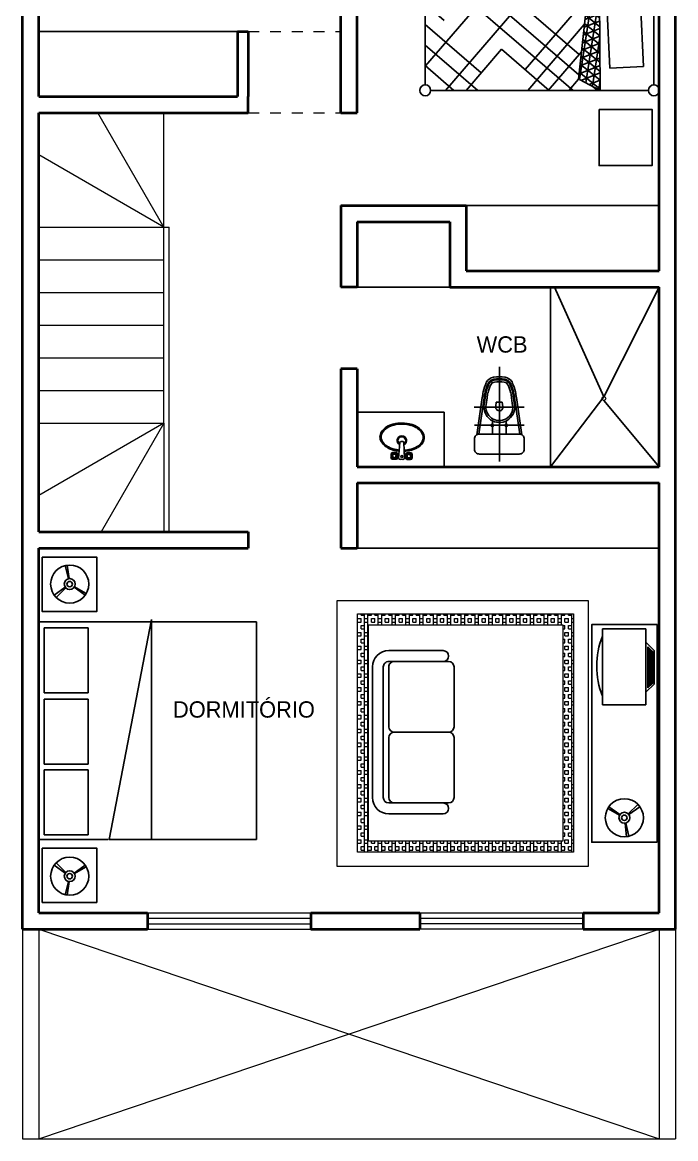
# Model space of a CAD drawing. Header units: millimetres. Extents: x 207.5 to 224.1, y 112.9 to 131.9.
# Drawn here: x 218.09 to 224.09, y 112.92 to 123.18 of the extents above; entities that cross this region are included whole.
import ezdxf
from ezdxf.enums import TextEntityAlignment as Align

# ---------------------------------------------------------------- set-up
doc = ezdxf.new("R2010")
doc.units = ezdxf.units.MM
doc.header["$LTSCALE"] = 0.05
doc.linetypes.add('DASHDOT2', pattern=[12.7, 6.35, -3.175, 0, -3.175])
doc.layers.get('0').update_dxf_attribs({"lineweight": 5})
doc.layers.add('muebles', color=7, linetype='Continuous')
doc.layers.add('muros', color=150, linetype='Continuous', lineweight=40)
doc.layers.add('ventanas', color=4, linetype='Continuous', lineweight=18)
doc.styles.get("Standard").update_dxf_attribs({"font": 'comic.ttf', "height": 0.15})

# ---------------------------------------------------------------- blocks, each defined once
blk = doc.blocks.new('A$C1A271FA8')
at = {"linetype": 'Continuous'}
for p, q in [((0.232, 0), (0.232, 0.867)), ((0.074, 0.588), (0.024, 0.243)), ((0.092, 0.585), (0.043, 0.25)), ((0.101, 0.584), (0.093, 0.525)), ((0.119, 0.582), (0.11, 0.522)), ((0.204, 0.543), (0.199, 0.506)), ((0.259, 0.543), (0.204, 0.543)), ((0.265, 0.5), (0.259, 0.543)), ((0.354, 0.511), (0.344, 0.582)), ((0.372, 0.513), (0.362, 0.584)), ((0.42, 0.25), (0.371, 0.585)), ((0.439, 0.243), (0.389, 0.588)), ((0.46, 0.498), (0, 0.498)), ((0.003, 0.331), (0.46, 0.331)), ((0.168, 0.25), (0.168, 0.372)), ((0.295, 0.25), (0.295, 0.372)), ((0.003, 0.205), (0.003, 0.112)), ((0.415, 0.25), (0.048, 0.25)), ((0.46, 0.112), (0.46, 0.205)), ((0.048, 0.067), (0.415, 0.067))]:
    blk.add_line(p, q, dxfattribs=at)
for centre, major_axis, start_param, end_param in [((0.45, 0.56), (0.265, 0.265), 1.908286, 2.143632), ((0.193, 0.684), (0.0636, 0.0636), 0.940655, 1.908286), ((0.193, 0.684), (0.0509, 0.0509), 0.940655, 1.908286), ((0.193, 0.684), (0.0445, 0.0445), 0.940655, 1.908286), ((0.193, 0.684), (0.0318, 0.0318), 0.940655, 1.908286), ((0.232, 0.437), (0.24, 0.24), 0.630141, 0.940655), ((0.232, 0.437), (-0.227, 0.227), 5.34253, 5.653044), ((0.232, 0.437), (-0.221, 0.221), 5.34253, 5.653044), ((0.232, 0.437), (0.208, 0.208), 0.630141, 0.940655), ((0.27, 0.684), (0.0318, 0.0318), 5.945696, 6.913326), ((0.27, 0.684), (-0.0445, 0.0445), 4.374899, 5.34253), ((0.27, 0.684), (-0.0509, 0.0509), 4.374899, 5.34253), ((0.27, 0.684), (-0.0636, 0.0636), 4.374899, 5.34253), ((0.013, 0.56), (-0.265, 0.265), 4.139554, 4.374899), ((0.663, 0.514), (0.419, 0.419), 2.143631, 2.232312), ((0.663, 0.514), (0.407, 0.407), 2.143631, 2.232652), ((0.45, 0.56), (0.252, 0.252), 1.908286, 2.143632), ((0.663, 0.514), (0.4, 0.4), 2.143632, 2.232829), ((0.45, 0.56), (0.246, 0.246), 1.908286, 2.143631), ((0.663, 0.514), (0.388, 0.388), 2.14363, 2.233195), ((0.45, 0.56), (-0.233, 0.233), 0.33749, 0.572835), ((0.013, 0.56), (-0.233, 0.233), 4.139554, 4.374899), ((0.013, 0.56), (0.246, 0.246), 5.71035, 5.945696), ((0.013, 0.56), (0.252, 0.252), 5.71035, 5.945696), ((-0.2, 0.514), (-0.388, 0.388), 4.04999, 4.139555), ((-0.2, 0.514), (0.4, 0.4), 5.621153, 5.71035), ((-0.2, 0.514), (0.407, 0.407), 5.621329, 5.71035), ((-0.2, 0.514), (0.419, 0.419), 5.621669, 5.710351), ((0.232, 0.498), (-0.1, 0.1), 0.596293, 4.029487), ((0.232, 0.498), (-0.0873, 0.0873), 0.593243, 4.026436), ((0.232, 0.498), (-0.0236, 0.0236), 0.55051, 3.983705), ((0.048, 0.205), (-0.0318, 0.0318), 5.497786, 7.068584), ((0.415, 0.205), (-0.0318, 0.0318), 3.92699, 5.497788), ((0.048, 0.112), (-0.0318, 0.0318), 0.785397, 2.356195), ((0.415, 0.112), (-0.0318, 0.0318), 2.356194, 3.926992)]:
    blk.add_ellipse(centre, major_axis=major_axis, ratio=1, start_param=start_param, end_param=end_param, dxfattribs=at)
for centre in [(0.168, 0.331), (0.295, 0.331)]:
    blk.add_ellipse(centre, major_axis=(0.00795, 0.00795), ratio=1, dxfattribs=at)
blk = doc.blocks.new('inodoro3')
blk.add_blockref('A$C1A271FA8', (181.983, 183.195))
blk = doc.blocks.new('labavo1')
for p, q in [((176.552, 194.384), (176.563, 194.532)), ((176.571, 194.539), (176.593, 194.539)), ((176.6, 194.532), (176.606, 194.383)), ((176.482, 194.425), (176.482, 194.393)), ((176.491, 194.427), (176.49, 194.39)), ((176.531, 194.429), (176.495, 194.43)), ((176.53, 194.439), (176.497, 194.439)), ((176.534, 194.39), (176.534, 194.426)), ((176.543, 194.391), (176.544, 194.424)), ((176.615, 194.39), (176.616, 194.423)), ((176.624, 194.388), (176.625, 194.424)), ((176.628, 194.428), (176.664, 194.427)), ((176.631, 194.437), (176.663, 194.436)), ((176.668, 194.423), (176.667, 194.387)), ((176.677, 194.422), (176.677, 194.389)), ((176.494, 194.387), (176.53, 194.386)), ((176.496, 194.378), (176.528, 194.377)), ((176.59, 194.376), (176.568, 194.377)), ((176.664, 194.384), (176.628, 194.384)), ((176.662, 194.375), (176.629, 194.376))]:
    blk.add_line(p, q)
for centre, radius in [((176.512, 194.408), 0.0167), ((176.582, 194.402), 0.00902), ((176.646, 194.406), 0.0167)]:
    blk.add_circle(centre, radius)
for centre, radius, start, end in [((176.558, 194.486), 0.222, 103.8104, 121.5756), ((176.581, 194.393), 0.317, 88.971, 103.8104), ((176.581, 194.393), 0.307, 88.971, 103.8104), ((176.581, 194.393), 0.307, 74.1316, 88.971), ((176.581, 194.393), 0.317, 74.1316, 88.971), ((176.607, 194.485), 0.222, 56.3664, 74.1316), ((176.466, 194.582), 0.0854, 146.045, 178.971), ((176.466, 194.582), 0.0754, 146.045, 178.971), ((176.522, 194.544), 0.153, 121.5756, 146.045), ((176.522, 194.544), 0.143, 121.5756, 146.045), ((176.558, 194.486), 0.212, 103.8104, 121.5756), ((176.607, 194.485), 0.212, 56.3664, 74.1316), ((176.645, 194.542), 0.143, 31.897, 56.3664), ((176.645, 194.542), 0.153, 31.897, 56.3664), ((176.702, 194.578), 0.0754, 358.971, 31.897), ((176.702, 194.578), 0.0854, 358.971, 31.897), ((176.466, 194.582), 0.0854, 178.971, 211.897), ((176.466, 194.582), 0.0754, 178.971, 211.897), ((176.523, 194.618), 0.153, 211.897, 236.3664), ((176.523, 194.618), 0.143, 211.897, 236.3664), ((176.562, 194.675), 0.222, 236.3664, 254.1316), ((176.562, 194.675), 0.212, 236.3664, 254.1316), ((176.581, 194.548), 0.0433, 297.6593, 241.8396), ((176.581, 194.548), 0.0356, 303.7468, 236.1956), ((176.57, 194.532), 0.00722, 88.971, 175.6436), ((176.593, 194.531), 0.00722, 2.2984, 88.971), ((176.61, 194.674), 0.212, 283.8104, 301.5756), ((176.647, 194.615), 0.143, 301.5756, 326.045), ((176.647, 194.615), 0.153, 301.5756, 326.045), ((176.702, 194.578), 0.0754, 326.045, 358.971), ((176.702, 194.578), 0.0854, 326.045, 358.971), ((176.497, 194.425), 0.0144, 88.971, 178.971), ((176.496, 194.392), 0.0144, 178.971, 268.971), ((176.494, 194.39), 0.00361, 178.9119, 268.9119), ((176.495, 194.427), 0.00361, 88.9119, 178.9119), ((176.588, 194.767), 0.317, 254.1316, 264.4684), ((176.588, 194.767), 0.307, 254.1316, 264.4684), ((176.529, 194.392), 0.0144, 268.971, 358.971), ((176.529, 194.424), 0.0144, 358.971, 88.971), ((176.53, 194.39), 0.00361, 268.9119, 358.9119), ((176.531, 194.426), 0.00361, 358.9119, 88.9119), ((176.588, 194.767), 0.307, 272.8501, 283.8104), ((176.588, 194.767), 0.317, 272.8501, 283.8104), ((176.63, 194.39), 0.0144, 178.971, 268.971), ((176.63, 194.422), 0.0144, 88.971, 178.971), ((176.628, 194.388), 0.00361, 178.9119, 268.9119), ((176.628, 194.424), 0.00361, 88.9119, 178.9119), ((176.662, 194.389), 0.0144, 268.971, 358.971), ((176.61, 194.674), 0.222, 283.8104, 301.5756), ((176.663, 194.422), 0.0144, 358.971, 88.971), ((176.664, 194.423), 0.00361, 358.9119, 88.9119), ((176.664, 194.387), 0.00361, 268.9119, 358.9119), ((176.567, 194.396), 0.0197, 218.2435, 271.7734), ((176.591, 194.396), 0.0197, 266.1685, 319.6984)]:
    blk.add_arc(centre, radius, start, end)
blk = doc.blocks.new('p_cama10')
for p, q in [((187.426, 145.712), (185.726, 145.712)), ((185.676, 145.662), (185.676, 144.662)), ((185.778, 145.614), (186.361, 145.641)), ((185.792, 145.305), (185.778, 145.614)), ((186.361, 145.641), (186.375, 145.333)), ((186.675, 145.59), (187.258, 145.617)), ((186.689, 145.281), (186.675, 145.59)), ((187.258, 145.617), (187.272, 145.308)), ((187.476, 143.662), (187.476, 145.662)), ((186.375, 145.333), (185.792, 145.305)), ((187.272, 145.308), (186.689, 145.281)), ((185.676, 145.203), (187.476, 145.22)), ((185.676, 145.203), (187.373, 145.019)), ((185.676, 144.851), (185.953, 145.173)), ((185.688, 145.201), (185.687, 145.203)), ((185.698, 144.658), (186.126, 145.154)), ((185.737, 145.196), (185.742, 145.203)), ((185.759, 145.194), (185.755, 145.203)), ((185.812, 145.188), (185.825, 145.204)), ((185.814, 145.204), (186.17, 145.149)), ((185.83, 145.186), (185.823, 145.204)), ((185.887, 145.18), (185.907, 145.205)), ((185.901, 145.178), (185.891, 145.205)), ((185.972, 145.171), (185.959, 145.205)), ((185.961, 145.172), (185.989, 145.206)), ((186.043, 145.163), (186.026, 145.206)), ((186.036, 145.164), (186.071, 145.206)), ((186.114, 145.155), (186.094, 145.207)), ((186.111, 145.156), (186.153, 145.207)), ((186.122, 145.154), (186.232, 145.059)), ((186.185, 145.148), (186.162, 145.207)), ((186.186, 145.147), (186.235, 145.208)), ((186.207, 145.208), (187.377, 145.028)), ((186.257, 145.14), (186.23, 145.208)), ((186.261, 145.139), (186.317, 145.209)), ((186.328, 145.132), (186.298, 145.209)), ((186.336, 145.131), (186.399, 145.21)), ((186.399, 145.125), (186.366, 145.209)), ((186.411, 145.123), (186.481, 145.211)), ((186.47, 145.117), (186.434, 145.21)), ((186.486, 145.115), (186.563, 145.211)), ((186.541, 145.109), (186.502, 145.211)), ((186.561, 145.107), (186.645, 145.212)), ((186.612, 145.101), (186.569, 145.211)), ((186.599, 145.212), (187.408, 145.087)), ((186.636, 145.099), (186.727, 145.213)), ((186.683, 145.094), (186.637, 145.212)), ((186.754, 145.086), (186.705, 145.213)), ((186.711, 145.091), (186.809, 145.214)), ((186.826, 145.078), (186.773, 145.213)), ((186.786, 145.083), (186.891, 145.215)), ((186.897, 145.071), (186.841, 145.214)), ((186.861, 145.075), (186.974, 145.215)), ((186.968, 145.063), (186.909, 145.215)), ((186.936, 145.067), (187.056, 145.216)), ((187.039, 145.055), (186.977, 145.215)), ((186.991, 145.216), (187.438, 145.147)), ((187.01, 145.058), (187.138, 145.217)), ((187.11, 145.048), (187.044, 145.216)), ((187.085, 145.05), (187.22, 145.218)), ((187.181, 145.04), (187.112, 145.217)), ((187.16, 145.042), (187.302, 145.219)), ((187.252, 145.032), (187.18, 145.217)), ((187.235, 145.034), (187.384, 145.219)), ((187.323, 145.025), (187.248, 145.218)), ((187.31, 145.026), (187.466, 145.22)), ((187.385, 145.042), (187.316, 145.219)), ((187.377, 145.028), (187.476, 145.22)), ((187.384, 145.219), (187.469, 145.206)), ((187.423, 145.118), (187.384, 145.219)), ((187.436, 145.142), (187.476, 145.189)), ((187.462, 145.193), (187.452, 145.22)), ((185.879, 144.648), (186.298, 145.135)), ((186.061, 144.641), (186.471, 145.117)), ((186.372, 145.127), (186.759, 144.794)), ((186.449, 144.872), (186.643, 145.098)), ((186.622, 145.1), (187.285, 144.529)), ((186.872, 145.073), (187.476, 144.553)), ((185.676, 144.973), (186.061, 144.641)), ((186.136, 143.633), (187.334, 145.024)), ((186.617, 143.973), (187.476, 144.97)), ((186.752, 144.568), (187.147, 145.026)), ((187.123, 145.046), (187.476, 144.742)), ((187.373, 145.019), (187.476, 144.931)), ((186.046, 144.842), (186.237, 144.678)), ((186.574, 144.858), (186.469, 144.803)), ((186.574, 144.858), (186.588, 144.832)), ((185.676, 144.784), (185.828, 144.653)), ((186.469, 144.803), (186.483, 144.777)), ((186.588, 144.832), (186.483, 144.777)), ((186.523, 144.701), (186.483, 144.777)), ((186.588, 144.832), (186.733, 144.639)), ((187.098, 144.313), (187.476, 144.751)), ((186.022, 144.596), (186.061, 144.641)), ((186.061, 144.641), (186.128, 144.583)), ((186.661, 144.735), (186.115, 144.286)), ((186.131, 144.67), (186.115, 144.286)), ((186.131, 144.67), (186.523, 144.701)), ((186.733, 144.639), (186.73, 144.596)), ((186.022, 144.596), (186.022, 144.596)), ((185.849, 144.452), (185.676, 144.467)), ((185.676, 144.467), (185.676, 144.433)), ((185.849, 144.452), (185.676, 144.433)), ((185.773, 144.459), (185.773, 144.444)), ((185.877, 144.454), (185.866, 144.426)), ((185.924, 144.454), (185.877, 144.454)), ((186.02, 144.485), (185.924, 144.454)), ((186.019, 144.452), (185.924, 144.454)), ((185.974, 144.523), (186.021, 144.531)), ((185.976, 144.513), (185.974, 144.523)), ((186.023, 144.52), (185.976, 144.513)), ((186.02, 144.485), (186.12, 144.401)), ((186.021, 144.531), (186.023, 144.52)), ((186.021, 144.487), (186.12, 144.401)), ((186.589, 144.483), (186.66, 144.513)), ((186.662, 144.489), (186.589, 144.483)), ((186.589, 144.483), (186.59, 144.46)), ((186.66, 144.513), (186.668, 144.493)), ((186.662, 144.489), (186.668, 144.493)), ((185.968, 144.381), (185.969, 144.391)), ((186.016, 144.378), (185.968, 144.381)), ((185.969, 144.391), (186.016, 144.389)), ((186.016, 144.389), (186.016, 144.378)), ((186.71, 144.347), (186.57, 144.165)), ((186.714, 144.404), (186.71, 144.347)), ((186.749, 144.426), (187.476, 143.799)), ((185.676, 143.756), (186.133, 144.287)), ((185.74, 143.612), (186.329, 144.296)), ((185.929, 143.612), (186.469, 144.239)), ((186.005, 144.312), (186.199, 144.145)), ((186.115, 144.286), (186.501, 144.304)), ((186.247, 144.292), (186.725, 143.88)), ((186.455, 144.302), (186.487, 144.274)), ((186.501, 144.304), (186.462, 144.226)), ((186.585, 144.191), (186.477, 144.252)), ((187.098, 144.313), (187.476, 143.988)), ((185.676, 144.221), (185.676, 143.662)), ((186.57, 144.165), (186.462, 144.226)), ((186.587, 144.188), (187.252, 143.615)), ((186.871, 143.612), (187.315, 144.126)), ((185.676, 144.03), (186.161, 143.612)), ((187.06, 143.612), (187.476, 144.094)), ((185.676, 143.975), (185.703, 144.007)), ((186.013, 143.928), (186.38, 143.612)), ((185.676, 143.841), (185.942, 143.612)), ((187.249, 143.612), (187.476, 143.875)), ((186.683, 143.612), (186.834, 143.787)), ((185.726, 143.612), (187.426, 143.612)), ((186.539, 143.663), (186.599, 143.612)), ((185.705, 143.571), (185.721, 143.589))]:
    blk.add_line(p, q)
for centre, radius in [((185.676, 145.712), 0.05), ((187.476, 145.712), 0.05), ((186.004, 144.495), 0.0096), ((186.6, 144.475), 0.00398), ((186.649, 144.495), 0.00398), ((185.676, 143.612), 0.05), ((187.476, 143.612), 0.05)]:
    blk.add_circle(centre, radius)
for centre, radius, start, end in [((186.032, 144.666), 0.104, 194.6601, 248.1983), ((186.431, 144.522), 0.296, 344.7843, 5.4287), ((186.624, 144.485), 0.00398, 13.3189, 174.959), ((185.997, 144.228), 0.119, 96.2285, 172.2156)]:
    blk.add_arc(centre, radius, start, end)
for points, start_tangent, end_tangent in [([(185.676, 144.662), (185.653, 144.58), (185.651, 144.514), (185.676, 144.467)], (-0.987152, 0.159782), (0.876422, -0.481543)), ([(186.027, 144.641), (185.851, 144.652), (185.676, 144.662)], (-0.969312, -0.245832), (-0.97691, 0.213651)), ([(186.027, 144.641), (186.024, 144.563), (186.02, 144.485)], (-0.233647, -0.972322), (-0.41569, -0.909506)), ([(186.66, 144.513), (186.683, 144.534), (186.726, 144.554), (186.755, 144.557)], (0.461205, 0.887294), (-0.04407, -0.999028)), ([(186.755, 144.557), (186.749, 144.58), (186.73, 144.596), (186.701, 144.583), (186.666, 144.569)], (0.09823, -0.995164), (-0.999825, 0.018733)), ([(186.666, 144.569), (186.676, 144.55), (186.685, 144.535)], (0.972218, 0.234078), (0.850559, -0.525879)), ([(185.68, 144.434), (185.644, 144.356), (185.65, 144.276), (185.676, 144.221)], (-0.834143, 0.551548), (0.893189, -0.449681)), ([(186.005, 144.443), (186.006, 144.434), (186.002, 144.427)], (-0.978086, 0.208201), (0.927153, -0.374682)), ([(186.005, 144.443), (186.007, 144.436), (186.002, 144.427)], (0.790135, -0.612932), (0.84074, -0.541439)), ([(186.63, 144.479), (186.624, 144.48), (186.617, 144.478)], (0.525434, 0.850834), (0.171122, -0.98525)), ([(186.655, 144.48), (186.646, 144.48)], (-0.767693, -0.640818), (-0.790616, -0.612312)), ([(186.655, 144.48), (186.652, 144.482), (186.646, 144.48)], (-0.996038, 0.088928), (-0.664961, 0.746878)), ([(186.662, 144.489), (186.682, 144.457), (186.717, 144.444), (186.755, 144.453)], (0.297959, -0.954579), (-0.510076, 0.860129)), ([(186.691, 144.44), (186.682, 144.423), (186.673, 144.415)], (-0.521886, -0.853015), (-0.879432, -0.476024)), ([(185.987, 144.261), (185.925, 144.253), (185.843, 144.243), (185.676, 144.221)], (-0.515361, 0.856973), (-0.988836, 0.149008))]:
    blk.add_spline(points, degree=3, dxfattribs=dict(start_tangent=start_tangent, end_tangent=end_tangent))
for points, knots in [([(185.995, 144.636), (185.99, 144.603), (185.993, 144.569), (185.996, 144.536), (185.996, 144.531), (185.997, 144.527)], [0.0102741, 0.0102741, 0.0102741, 0.0102741, 0.0967868, 0.0967868, 0.112479, 0.112479, 0.112479, 0.112479]), ([(186.755, 144.557), (186.764, 144.543), (186.752, 144.509), (186.751, 144.458), (186.751, 144.403), (186.696, 144.401), (186.673, 144.415)], [0, 0, 0, 0, 0.0517184, 0.1079314, 0.1548488, 0.1954221, 0.1954221, 0.1954221, 0.1954221]), ([(186.019, 144.452), (186.025, 144.422), (186.014, 144.385), (186.015, 144.326), (185.993, 144.286), (185.987, 144.261)], [0, 0, 0, 0, 0.0945073, 0.1073229, 0.1790869, 0.1790869, 0.1790869, 0.1790869]), ([(185.986, 144.38), (185.985, 144.368), (185.985, 144.354), (185.983, 144.341), (185.98, 144.329), (185.969, 144.301), (185.962, 144.285), (185.958, 144.268)], [0.0757947, 0.0757947, 0.0757947, 0.0757947, 0.1083357, 0.1083357, 0.1414599, 0.1414599, 0.1790869, 0.1790869, 0.1790869, 0.1790869])]:
    blk.add_open_spline(points, degree=3, knots=knots)
for points in [[(185.989, 144.447), (185.992, 144.432), (185.99, 144.413), (185.987, 144.39)], [(185.997, 144.516), (185.996, 144.508), (185.995, 144.502), (185.993, 144.497)], [(186.691, 144.44), (186.695, 144.445), (186.696, 144.449), (186.692, 144.451)]]:
    blk.add_open_spline(points, degree=3)
at = {"start_tangent": (-0.071622, -0.997432)}
blk.add_spline([(186.63, 144.479), (186.623, 144.48), (186.617, 144.478)], degree=3, dxfattribs=at)
blk = doc.blocks.new('E')
blk.add_text('EOCH', height=0.00002).set_placement((0, 0), align=Align.MIDDLE)
blk = doc.blocks.new('COMODA1')
at = {"layer": 'muebles'}
for p, q in [((-0.756, 0.023), (-0.694, 0.131)), ((-0.751, 0.02), (-0.679, 0.122)), ((0.257, 0.181), (0.957, 0.181)), ((0.257, -0.219), (0.257, 0.181)), ((0.957, 0.181), (0.957, -0.219)), ((-0.83, -0.027), (-0.954, -0.042)), ((-0.829, -0.033), (-0.95, -0.063)), ((-0.751, -0.061), (-0.679, -0.163)), ((-0.745, -0.056), (-0.657, -0.144)), ((0.957, -0.219), (0.257, -0.219)), ((0.373, -0.219), (0.448, -0.294)), ((0.414, -0.237), (0.455, -0.278)), ((0.79, -0.237), (0.414, -0.237)), ((0.79, -0.237), (0.414, -0.237)), ((0.784, -0.244), (0.42, -0.244)), ((0.777, -0.25), (0.427, -0.25)), ((0.771, -0.256), (0.433, -0.256)), ((0.765, -0.262), (0.439, -0.262)), ((0.759, -0.269), (0.445, -0.269)), ((0.448, -0.294), (0.757, -0.294)), ((0.752, -0.275), (0.452, -0.275)), ((0.455, -0.278), (0.749, -0.278)), ((0.749, -0.278), (0.79, -0.237)), ((0.757, -0.294), (0.832, -0.219))]:
    blk.add_line(p, q, dxfattribs=at)
blk.add_lwpolyline([(-1.005, -0.321), (-1.005, 0.279), (0.995, 0.279), (0.995, -0.321)], close=True, dxfattribs=at)
for radius in [0.175, 0.05, 0.025]:
    blk.add_circle((-0.78, -0.021), radius, dxfattribs=at)
blk.add_arc((0.613, -0.544), 0.776, 69.0989, 110.9011, dxfattribs=at)
blk = doc.blocks.new('love-syt1')
for p, q in [((6.194, 4.459), (7.394, 4.459)), ((6.044, 4.309), (6.044, 3.809)), ((6.144, 4.309), (6.144, 3.759)), ((6.194, 4.359), (7.394, 4.359)), ((6.744, 4.309), (6.194, 4.309)), ((6.844, 4.309), (7.394, 4.309)), ((7.444, 4.309), (7.444, 3.759)), ((7.544, 4.309), (7.544, 3.809)), ((6.794, 4.259), (6.794, 3.759)), ((6.094, 3.759), (6.094, 3.759)), ((6.194, 3.709), (6.744, 3.709)), ((6.844, 3.709), (7.394, 3.709)), ((7.494, 3.759), (7.494, 3.759))]:
    blk.add_line(p, q)
for centre, radius, start, end in [((6.194, 4.309), 0.15, 90, 180), ((7.394, 4.309), 0.15, 0, 90), ((6.194, 4.309), 0.05, 90, 180), ((6.194, 4.259), 0.05, 90, 180), ((6.744, 4.259), 0.05, 0, 90), ((6.844, 4.259), 0.05, 90, 180), ((7.394, 4.309), 0.05, 360, 90), ((7.394, 4.259), 0.05, 360, 90), ((6.094, 3.809), 0.05, 180, 270), ((6.094, 3.809), 0.05, 270, 0), ((7.494, 3.809), 0.05, 180, 270), ((7.494, 3.809), 0.05, 270, 0), ((6.194, 3.759), 0.05, 180, 270), ((6.744, 3.759), 0.05, 270, 0), ((6.844, 3.759), 0.05, 180, 270), ((7.394, 3.759), 0.05, 270, 0)]:
    blk.add_arc(centre, radius, start, end)

msp = doc.modelspace()

# ---------------------------------------------------------------- hatches: boundary and pattern name
h = msp.add_hatch()
h.set_pattern_fill('BOX,_O', color=256, scale=0.005)
h.set_pattern_definition([(90, (0, 0), (-0.127, 8e-18), []), (90, (0.03175, 0), (-0.127, 8e-18), []), (0, (0, 0), (0, 0.127), [-0.03175, 0.03175]), (0, (0, 0.03175), (0, 0.127), [-0.03175, 0.03175]), (0, (0, 0.0635), (0, 0.127), [0.03175, -0.03175]), (0, (0, 0.09525), (0, 0.127), [0.03175, -0.03175]), (90, (0.0635, 0), (-0.127, 8e-18), [0.03175, -0.03175]), (90, (0.09525, 0), (-0.127, 8e-18), [0.03175, -0.03175])])
h.paths.add_polyline_path([(223.155, 117.741), (221.171, 117.741), (221.171, 115.552), (223.155, 115.552)])
h.paths.add_polyline_path([(223.055, 115.652), (221.271, 115.652), (221.271, 117.641), (223.055, 117.641)], flags=16)
h.paths.add_polyline_path([(222.057, 116.703, -0.414214), (222.007, 116.653, -0.414214), (222.057, 116.603), (222.057, 116.053, -0.414214), (222.007, 116.003), (221.957, 116.003, -0.414214), (222.007, 115.953, -0.414214), (221.957, 115.903), (221.457, 115.903, -0.414214), (221.307, 116.053), (221.307, 117.253, -0.414214), (221.457, 117.403), (221.957, 117.403, -0.414214), (222.007, 117.353, -0.414214), (221.957, 117.303), (222.007, 117.303, -0.414214), (222.057, 117.253)], flags=0)

# ---------------------------------------------------------------- linework, layer by layer
at = {"linetype": 'DASHDOT2', "ltscale": 0.3}
for p, q in [((220.167, 123.093), (221.017, 123.093)), ((220.167, 122.343), (221.017, 122.343))]:
    msp.add_line(p, q, dxfattribs=at)
for p, q in [((219.392, 121.293), (218.786, 122.343)), ((219.392, 119.493), (219.392, 122.343)), ((219.392, 121.293), (218.242, 121.957)), ((218.242, 121.293), (219.442, 121.293)), ((219.442, 118.493), (219.442, 121.293)), ((218.242, 120.993), (219.392, 120.993)), ((218.242, 120.693), (219.392, 120.693)), ((218.242, 120.393), (219.392, 120.393)), ((218.242, 120.093), (219.392, 120.093)), ((218.242, 119.793), (219.392, 119.793)), ((219.392, 119.493), (218.242, 118.829)), ((218.242, 119.493), (219.392, 119.493)), ((219.392, 119.493), (218.815, 118.493)), ((219.392, 119.493), (219.392, 118.493)), ((218.092, 114.843), (218.092, 112.918)), ((218.242, 114.843), (218.242, 112.918)), ((218.242, 114.843), (223.942, 112.918)), ((218.242, 112.918), (223.942, 114.843)), ((223.942, 114.843), (223.942, 112.918)), ((224.092, 114.843), (224.092, 112.918)), ((218.092, 112.918), (224.092, 112.918))]:
    msp.add_line(p, q)
for points in [[(220.983, 117.862), (223.29, 117.862), (223.29, 115.42), (220.983, 115.42)], [(221.171, 117.741), (223.155, 117.741), (223.155, 115.552), (221.171, 115.552)], [(221.271, 117.641), (223.055, 117.641), (223.055, 115.652), (221.271, 115.652)]]:
    msp.add_lwpolyline(points, close=True)
msp.add_circle((223.432, 119.719), 0.0174)
at = {"layer": 'muebles'}
for p, q in [((218.242, 123.093), (220.067, 123.093)), ((222.167, 121.493), (223.942, 121.493)), ((221.167, 120.743), (222.017, 120.743)), ((222.942, 119.093), (222.942, 120.743)), ((223.432, 119.736), (222.98, 120.743)), ((223.432, 119.736), (223.942, 120.743)), ((223.432, 119.736), (222.942, 119.093)), ((223.432, 119.702), (223.942, 119.093)), ((221.967, 119.593), (221.167, 119.593)), ((221.967, 119.593), (221.967, 119.093)), ((221.167, 118.343), (223.942, 118.343)), ((218.515, 118.063), (218.484, 118.184)), ((218.521, 118.064), (218.505, 118.188)), ((218.486, 117.985), (218.384, 117.912)), ((218.491, 117.979), (218.403, 117.89)), ((218.567, 117.985), (218.669, 117.912)), ((218.57, 117.989), (218.679, 117.927)), ((218.242, 117.668), (220.242, 117.668)), ((218.242, 117.668), (218.242, 115.668)), ((218.242, 117.668), (218.881, 117.668)), ((218.888, 115.668), (219.278, 117.688)), ((219.278, 117.688), (219.278, 115.668)), ((219.451, 117.668), (220.242, 117.668)), ((220.242, 117.668), (220.242, 115.668)), ((218.697, 117.612), (218.291, 117.612)), ((218.291, 117.612), (218.291, 117.015)), ((218.697, 117.015), (218.697, 117.612)), ((218.291, 117.015), (218.697, 117.015)), ((218.291, 116.956), (218.291, 116.359)), ((218.697, 116.956), (218.291, 116.956)), ((218.697, 116.359), (218.697, 116.956)), ((218.291, 116.359), (218.697, 116.359)), ((218.291, 116.307), (218.291, 115.71)), ((218.697, 116.307), (218.291, 116.307)), ((218.697, 115.71), (218.697, 116.307)), ((218.291, 115.71), (218.697, 115.71)), ((218.242, 115.668), (218.881, 115.668)), ((218.888, 115.668), (220.242, 115.668)), ((218.486, 115.359), (218.384, 115.432)), ((218.491, 115.365), (218.403, 115.454)), ((218.567, 115.359), (218.669, 115.432)), ((218.57, 115.355), (218.679, 115.417)), ((218.515, 115.281), (218.484, 115.16)), ((218.521, 115.28), (218.505, 115.156))]:
    msp.add_line(p, q, dxfattribs=at)
for points in [[(223.389, 122.375), (223.875, 122.375), (223.875, 121.86), (223.389, 121.86)], [(218.275, 118.262), (218.775, 118.262), (218.775, 117.762), (218.275, 117.762)], [(218.275, 115.589), (218.775, 115.589), (218.775, 115.089), (218.275, 115.089)]]:
    msp.add_lwpolyline(points, close=True, dxfattribs=at)
for centre, radius in [((218.527, 118.014), 0.175), ((218.527, 118.014), 0.05), ((218.527, 118.014), 0.025), ((218.527, 115.33), 0.175), ((218.527, 115.33), 0.05), ((218.527, 115.33), 0.025)]:
    msp.add_circle(centre, radius, dxfattribs=at)
at = {"layer": 'muros'}
for p, q in [((218.092, 114.843), (218.092, 127.493)), ((224.092, 114.843), (224.092, 127.493)), ((218.242, 122.493), (218.242, 127.343)), ((221.017, 122.343), (221.017, 126.493)), ((221.167, 122.343), (221.167, 126.493)), ((223.942, 120.893), (223.942, 126.343)), ((220.067, 123.093), (220.067, 122.493)), ((220.067, 123.093), (220.167, 123.093)), ((220.167, 123.093), (220.167, 122.493)), ((218.242, 122.493), (220.067, 122.493)), ((220.167, 122.343), (220.167, 122.493)), ((218.242, 122.343), (220.167, 122.343)), ((218.242, 118.493), (218.242, 122.343)), ((221.017, 122.343), (221.167, 122.343)), ((221.017, 121.493), (222.167, 121.493)), ((221.017, 121.493), (221.017, 120.743)), ((222.167, 121.493), (222.167, 120.893)), ((221.167, 121.343), (222.017, 121.343)), ((221.167, 121.343), (221.167, 120.743)), ((222.017, 121.343), (222.017, 120.743)), ((222.167, 120.893), (223.942, 120.893)), ((221.167, 120.743), (221.017, 120.743)), ((222.017, 120.743), (223.942, 120.743)), ((223.942, 119.093), (223.942, 120.743)), ((221.167, 119.993), (221.017, 119.993)), ((221.017, 119.993), (221.017, 118.343)), ((221.167, 119.993), (221.167, 119.093)), ((221.167, 119.093), (223.942, 119.093)), ((221.167, 118.943), (221.167, 118.343)), ((221.167, 118.943), (223.942, 118.943)), ((223.942, 114.993), (223.942, 118.943)), ((218.242, 118.493), (220.167, 118.493)), ((220.167, 118.493), (220.167, 118.343)), ((218.242, 114.993), (218.242, 118.343)), ((218.242, 118.343), (220.167, 118.343)), ((221.017, 118.343), (221.167, 118.343)), ((218.242, 114.993), (219.242, 114.993)), ((219.242, 114.993), (219.242, 114.843)), ((220.742, 114.993), (220.742, 114.843)), ((220.742, 114.993), (221.742, 114.993)), ((221.742, 114.993), (221.742, 114.843)), ((223.242, 114.993), (223.242, 114.843)), ((223.242, 114.993), (223.942, 114.993)), ((218.092, 114.843), (219.242, 114.843)), ((220.742, 114.843), (221.742, 114.843)), ((223.242, 114.843), (224.092, 114.843))]:
    msp.add_line(p, q, dxfattribs=at)
at = {"layer": 'ventanas'}
for p, q in [((219.242, 114.993), (220.742, 114.993)), ((221.742, 114.993), (223.242, 114.993)), ((219.242, 114.943), (220.742, 114.943)), ((219.242, 114.893), (220.742, 114.893)), ((221.742, 114.943), (223.242, 114.943)), ((223.242, 114.893), (221.742, 114.893)), ((219.242, 114.843), (220.742, 114.843)), ((223.242, 114.843), (221.742, 114.843))]:
    msp.add_line(p, q, dxfattribs=at)

# ---------------------------------------------------------------- block references
at = {"layer": 'muebles'}
for name, p, rotation in [('p_cama10', (78.18, 310.027), 270), ('COMODA1', (223.6, 116.647), 90), ('love-syt1', (225.766, 109.859), 90)]:
    msp.add_blockref(name, p, dxfattribs=dict(at, rotation=rotation))
for name, p in [('inodoro3', (40.258, -64.053)), ('labavo1', (44.996, -75.216))]:
    msp.add_blockref(name, p, dxfattribs=at)
at = {"layer": 'muebles', "extrusion": (0, 0, -1), "zscale": -1}
msp.add_blockref('E', (-218.242, 116.669), dxfattribs=at)

# ---------------------------------------------------------------- texts
for s, p in [('WCB', (222.264, 120.141)), ('DORMITÓRIO', (219.475, 116.787))]:
    msp.add_text(s, height=0.15).set_placement(p)

doc.saveas('drawing.dxf')
